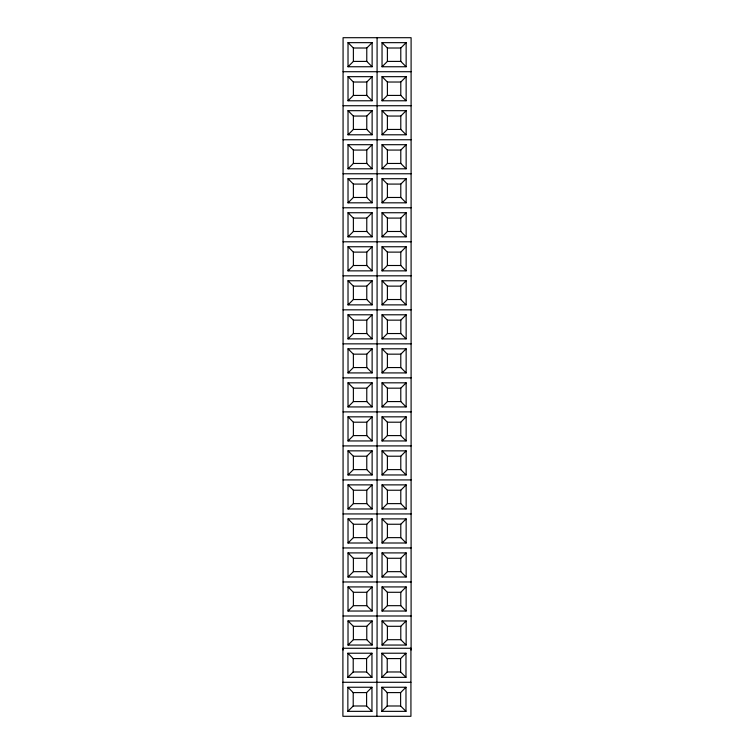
<?xml version="1.0" encoding="UTF-8"?>
<svg xmlns="http://www.w3.org/2000/svg" width="754" height="754" viewBox="0 0 754 754"><rect width="100%" height="100%" fill="white"/><g stroke="black" fill="none" stroke-linecap="round" stroke-linejoin="round"><path stroke-width="1.13" d="M348.018 66.757L353.381 61.404L366.774 61.404L372.127 66.757L372.127 42.658L348.018 42.658L348.018 66.757L372.127 66.757M348.018 42.658L353.381 48.011L366.774 48.011L372.127 42.658M348.018 100.782L353.381 95.419L366.774 95.419L372.127 100.782L372.127 76.672L348.018 76.672L348.018 100.782L372.127 100.782M348.018 76.672L353.381 82.026L366.774 82.026L372.127 76.672M382.042 66.757L387.396 61.404L400.789 61.404L406.142 66.757L406.142 42.658L382.042 42.658L382.042 66.757L406.142 66.757M400.789 61.404L400.789 48.011L406.142 42.658M348.018 134.796L353.381 129.443L366.774 129.443L372.127 134.796L372.127 110.687L348.018 110.687L348.018 134.796L372.127 134.796M348.018 110.687L353.381 116.05L366.774 116.05L372.127 110.687M382.042 100.782L387.396 95.419L400.789 95.419L406.142 100.782L406.142 76.672L382.042 76.672L382.042 100.782L406.142 100.782M400.789 95.419L400.789 82.026L406.142 76.672M348.018 168.811L353.381 163.458L366.774 163.458L372.127 168.811L372.127 144.702L348.018 144.702L348.018 168.811L372.127 168.811M366.774 163.458L366.774 150.065L372.127 144.702M382.042 134.796L387.396 129.443L400.789 129.443L406.142 134.796L406.142 110.687L382.042 110.687L382.042 134.796L406.142 134.796M382.042 110.687L387.396 116.05L400.789 116.05L406.142 110.687M348.018 202.826L353.381 197.473L366.774 197.473L372.127 202.826L372.127 178.726L348.018 178.726L348.018 202.826L372.127 202.826M366.774 197.473L366.774 184.08L372.127 178.726M382.042 168.811L387.396 163.458L400.789 163.458L406.142 168.811L406.142 144.702L382.042 144.702L382.042 168.811L406.142 168.811M382.042 144.702L387.396 150.065L400.789 150.065L406.142 144.702M348.018 236.85L353.381 231.487L366.774 231.487L372.127 236.85L372.127 212.741L348.018 212.741L348.018 236.85L372.127 236.85M366.774 231.487L366.774 218.095L372.127 212.741M382.042 202.826L387.396 197.473L400.789 197.473L406.142 202.826L406.142 178.726L382.042 178.726L382.042 202.826L406.142 202.826M382.042 178.726L387.396 184.08L400.789 184.08L406.142 178.726M348.018 270.865L353.381 265.502L366.774 265.502L372.127 270.865L372.127 246.756L348.018 246.756L348.018 270.865L372.127 270.865M348.018 246.756L353.381 252.119L366.774 252.119L372.127 246.756M382.042 236.85L387.396 231.487L400.789 231.487L406.142 236.85L406.142 212.741L382.042 212.741L382.042 236.85L406.142 236.85M382.042 212.741L387.396 218.095L400.789 218.095L406.142 212.741M348.018 304.88L353.381 299.526L366.774 299.526L372.127 304.88L372.127 280.771L348.018 280.771L348.018 304.88L372.127 304.88M366.774 299.526L366.774 286.134L372.127 280.771M382.042 270.865L387.396 265.502L400.789 265.502L406.142 270.865L406.142 246.756L382.042 246.756L382.042 270.865L406.142 270.865M382.042 246.756L387.396 252.119L400.789 252.119L406.142 246.756M348.018 338.895L353.381 333.541L366.774 333.541L372.127 338.895L372.127 314.795L348.018 314.795L348.018 338.895L372.127 338.895M348.018 314.795L353.381 320.148L366.774 320.148L372.127 314.795M382.042 304.88L387.396 299.526L400.789 299.526L406.142 304.88L406.142 280.771L382.042 280.771L382.042 304.88L406.142 304.88M400.789 299.526L400.789 286.134L406.142 280.771M348.018 372.919L353.381 367.556L366.774 367.556L372.127 372.919L372.127 348.81L348.018 348.81L348.018 372.919L372.127 372.919M348.018 348.81L353.381 354.163L366.774 354.163L372.127 348.81M382.042 338.895L387.396 333.541L400.789 333.541L406.142 338.895L406.142 314.795L382.042 314.795L382.042 338.895L406.142 338.895M382.042 314.795L387.396 320.148L400.789 320.148L406.142 314.795M348.018 406.934L353.381 401.571L366.774 401.571L372.127 406.934L372.127 382.825L348.018 382.825L348.018 406.934L372.127 406.934M348.018 382.825L353.381 388.178L366.774 388.178L372.127 382.825M382.042 372.919L387.396 367.556L387.396 354.163L382.042 348.81L382.042 372.919L406.142 372.919L406.142 348.81L382.042 348.81M406.142 372.919L400.789 367.556L400.789 354.163L406.142 348.81M348.018 440.949L353.381 435.595L366.774 435.595L372.127 440.949L372.127 416.839L348.018 416.839L348.018 440.949L372.127 440.949M366.774 435.595L366.774 422.202L372.127 416.839M382.042 406.934L387.396 401.571L400.789 401.571L406.142 406.934L406.142 382.825L382.042 382.825L382.042 406.934L406.142 406.934M400.789 401.571L400.789 388.178L406.142 382.825M348.018 474.963L353.381 469.61L366.774 469.61L372.127 474.963L372.127 450.854L348.018 450.854L348.018 474.963L372.127 474.963M348.018 450.854L353.381 456.217L366.774 456.217L372.127 450.854M382.042 440.949L387.396 435.595L400.789 435.595L406.142 440.949L382.042 440.949L382.042 416.839L406.142 416.839L406.142 440.949M382.042 416.839L387.396 422.202L400.789 422.202L406.142 416.839M348.018 508.978L353.381 503.625L366.774 503.625L372.127 508.978L372.127 484.879L348.018 484.879L348.018 508.978L372.127 508.978M366.774 503.625L366.774 490.232L372.127 484.879M382.042 474.963L387.396 469.61L400.789 469.61L406.142 474.963L406.142 450.854L382.042 450.854L382.042 474.963L406.142 474.963M382.042 450.854L387.396 456.217L400.789 456.217L406.142 450.854M348.018 543.003L353.381 537.64L353.381 524.247L348.018 518.893L348.018 543.003L372.127 543.003L372.127 518.893L348.018 518.893M353.381 524.247L366.774 524.247L372.127 518.893M382.042 508.978L387.396 503.625L400.789 503.625L406.142 508.978L406.142 484.879L382.042 484.879L382.042 508.978L406.142 508.978M400.789 503.625L400.789 490.232L406.142 484.879M348.018 577.017L353.381 571.664L366.774 571.664L372.127 577.017L348.018 577.017L348.018 552.908L372.127 552.908L372.127 577.017M348.018 552.908L353.381 558.271L366.774 558.271L372.127 552.908M382.042 543.003L387.396 537.64L387.396 524.247L382.042 518.893L406.142 518.893L406.142 543.003L382.042 543.003L382.042 518.893M406.142 543.003L400.789 537.64L400.789 524.247L406.142 518.893M348.018 611.032L353.381 605.679L366.774 605.679L372.127 611.032L348.018 611.032L348.018 586.923L372.127 586.923L372.127 611.032M366.774 605.679L366.774 592.286L372.127 586.923M382.042 577.017L387.396 571.664L400.789 571.664L406.142 577.017L382.042 577.017L382.042 552.908L406.142 552.908L406.142 577.017M382.042 552.908L387.396 558.271L400.789 558.271L406.142 552.908M348.018 645.047L353.381 639.694L366.774 639.694L372.127 645.047L348.018 645.047L348.018 620.947L372.127 620.947L372.127 645.047M348.018 620.947L353.381 626.301L366.774 626.301L372.127 620.947M382.042 611.032L387.396 605.679L400.789 605.679L406.142 611.032L406.142 586.923L382.042 586.923L382.042 611.032L406.142 611.032M382.042 586.923L387.396 592.286L400.789 592.286L406.142 586.923M347.858 677.328L353.211 671.974L353.211 658.581L347.858 653.218L371.958 653.218L371.958 677.328L347.858 677.328L347.858 653.218M353.211 658.581L366.604 658.581L371.958 653.218M382.042 645.047L387.396 639.694L400.789 639.694L406.142 645.047L382.042 645.047L382.042 620.947L406.142 620.947L406.142 645.047M382.042 620.947L387.396 626.301L400.789 626.301L406.142 620.947M347.858 711.342L353.211 705.989L366.604 705.989L371.958 711.342L371.958 687.243L347.858 687.243L347.858 711.342L371.958 711.342M347.858 687.243L353.211 692.596L366.604 692.596L371.958 687.243M381.873 677.328L387.226 671.974L400.619 671.974L405.982 677.328L381.873 677.328L381.873 653.218L405.982 653.218L405.982 677.328M400.619 671.974L400.619 658.581L405.982 653.218M381.873 711.342L387.226 705.989L400.619 705.989L405.982 711.342L381.873 711.342L381.873 687.243L405.982 687.243L405.982 711.342M400.619 705.989L400.619 692.596L405.982 687.243M382.042 42.658L387.396 48.011L400.789 48.011M343.07 71.715L411.1 71.715M382.042 76.672L387.396 82.026L400.789 82.026M343.07 105.73L411.1 105.73M343.07 139.754L411.1 139.754M348.018 144.702L353.381 150.065L366.774 150.065M343.07 173.769L411.1 173.769M348.018 178.726L353.381 184.08L366.774 184.08M343.07 207.784L411.1 207.784M348.018 212.741L353.381 218.095L366.774 218.095M343.07 241.798L411.1 241.798M343.07 275.823L411.1 275.823M348.018 280.771L353.381 286.134L366.774 286.134M382.042 280.771L387.396 286.134L400.789 286.134M343.07 309.837L411.1 309.837M343.07 343.852L411.1 343.852M387.396 354.163L400.789 354.163M387.396 367.556L400.789 367.556M343.07 377.867L411.1 377.867M382.042 382.825L387.396 388.178L400.789 388.178M343.07 411.891L411.1 411.891M348.018 416.839L353.381 422.202L366.774 422.202M343.07 445.906L411.1 445.906M343.07 479.921L411.1 479.921M348.018 484.879L353.381 490.232L366.774 490.232M382.042 484.879L387.396 490.232L400.789 490.232M343.07 513.936L411.1 513.936M387.396 524.247L400.789 524.247M353.381 537.64L366.774 537.64L372.127 543.003M387.396 537.64L400.789 537.64M343.07 547.951L411.1 547.951M343.07 581.975L411.1 581.975M348.018 586.923L353.381 592.286L366.774 592.286M343.07 615.99L411.1 615.99M381.873 653.218L387.226 658.581L400.619 658.581M353.211 671.974L366.604 671.974L371.958 677.328M342.9 682.285L410.93 682.285M381.873 687.243L387.226 692.596L400.619 692.596M411.1 650.005L411.1 37.7L343.07 37.7L343.07 650.005M400.789 116.05L400.789 129.443M400.789 150.065L400.789 163.458M400.789 184.08L400.789 197.473M400.789 218.095L400.789 231.487M400.789 252.119L400.789 265.502M400.789 320.148L400.789 333.541M400.789 422.202L400.789 435.595M400.789 456.217L400.789 469.61M400.789 558.271L400.789 571.664M400.789 592.286L400.789 605.679M400.789 626.301L400.789 639.694M387.396 48.011L387.396 61.404M387.396 82.026L387.396 95.419M387.396 116.05L387.396 129.443M387.396 150.065L387.396 163.458M387.396 184.08L387.396 197.473M387.396 218.095L387.396 231.487M387.396 252.119L387.396 265.502M387.396 286.134L387.396 299.526M387.396 320.148L387.396 333.541M387.396 388.178L387.396 401.571M387.396 422.202L387.396 435.595M387.396 456.217L387.396 469.61M387.396 490.232L387.396 503.625M387.396 558.271L387.396 571.664M387.396 592.286L387.396 605.679M387.396 626.301L387.396 639.694M387.226 658.581L387.226 671.974M387.226 692.596L387.226 705.989M377.085 37.7L377.085 648.836M376.915 648.27L376.915 716.3M366.774 48.011L366.774 61.404M366.774 82.026L366.774 95.419M366.774 116.05L366.774 129.443M366.774 252.119L366.774 265.502M366.774 320.148L366.774 333.541M366.774 354.163L366.774 367.556M366.774 388.178L366.774 401.571M366.774 456.217L366.774 469.61M366.774 524.247L366.774 537.64M366.774 558.271L366.774 571.664M366.774 626.301L366.774 639.694M366.604 658.581L366.604 671.974M366.604 692.596L366.604 705.989M353.381 48.011L353.381 61.404M353.381 82.026L353.381 95.419M353.381 116.05L353.381 129.443M353.381 150.065L353.381 163.458M353.381 184.08L353.381 197.473M353.381 218.095L353.381 231.487M353.381 252.119L353.381 265.502M353.381 286.134L353.381 299.526M353.381 320.148L353.381 333.541M353.381 354.163L353.381 367.556M353.381 388.178L353.381 401.571M353.381 422.202L353.381 435.595M353.381 456.217L353.381 469.61M353.381 490.232L353.381 503.625M353.381 558.271L353.381 571.664M353.381 592.286L353.381 605.679M353.381 626.301L353.381 639.694M353.211 692.596L353.211 705.989M410.93 648.27L342.9 648.27L342.9 716.3L410.93 716.3L410.93 648.27"/></g></svg>
